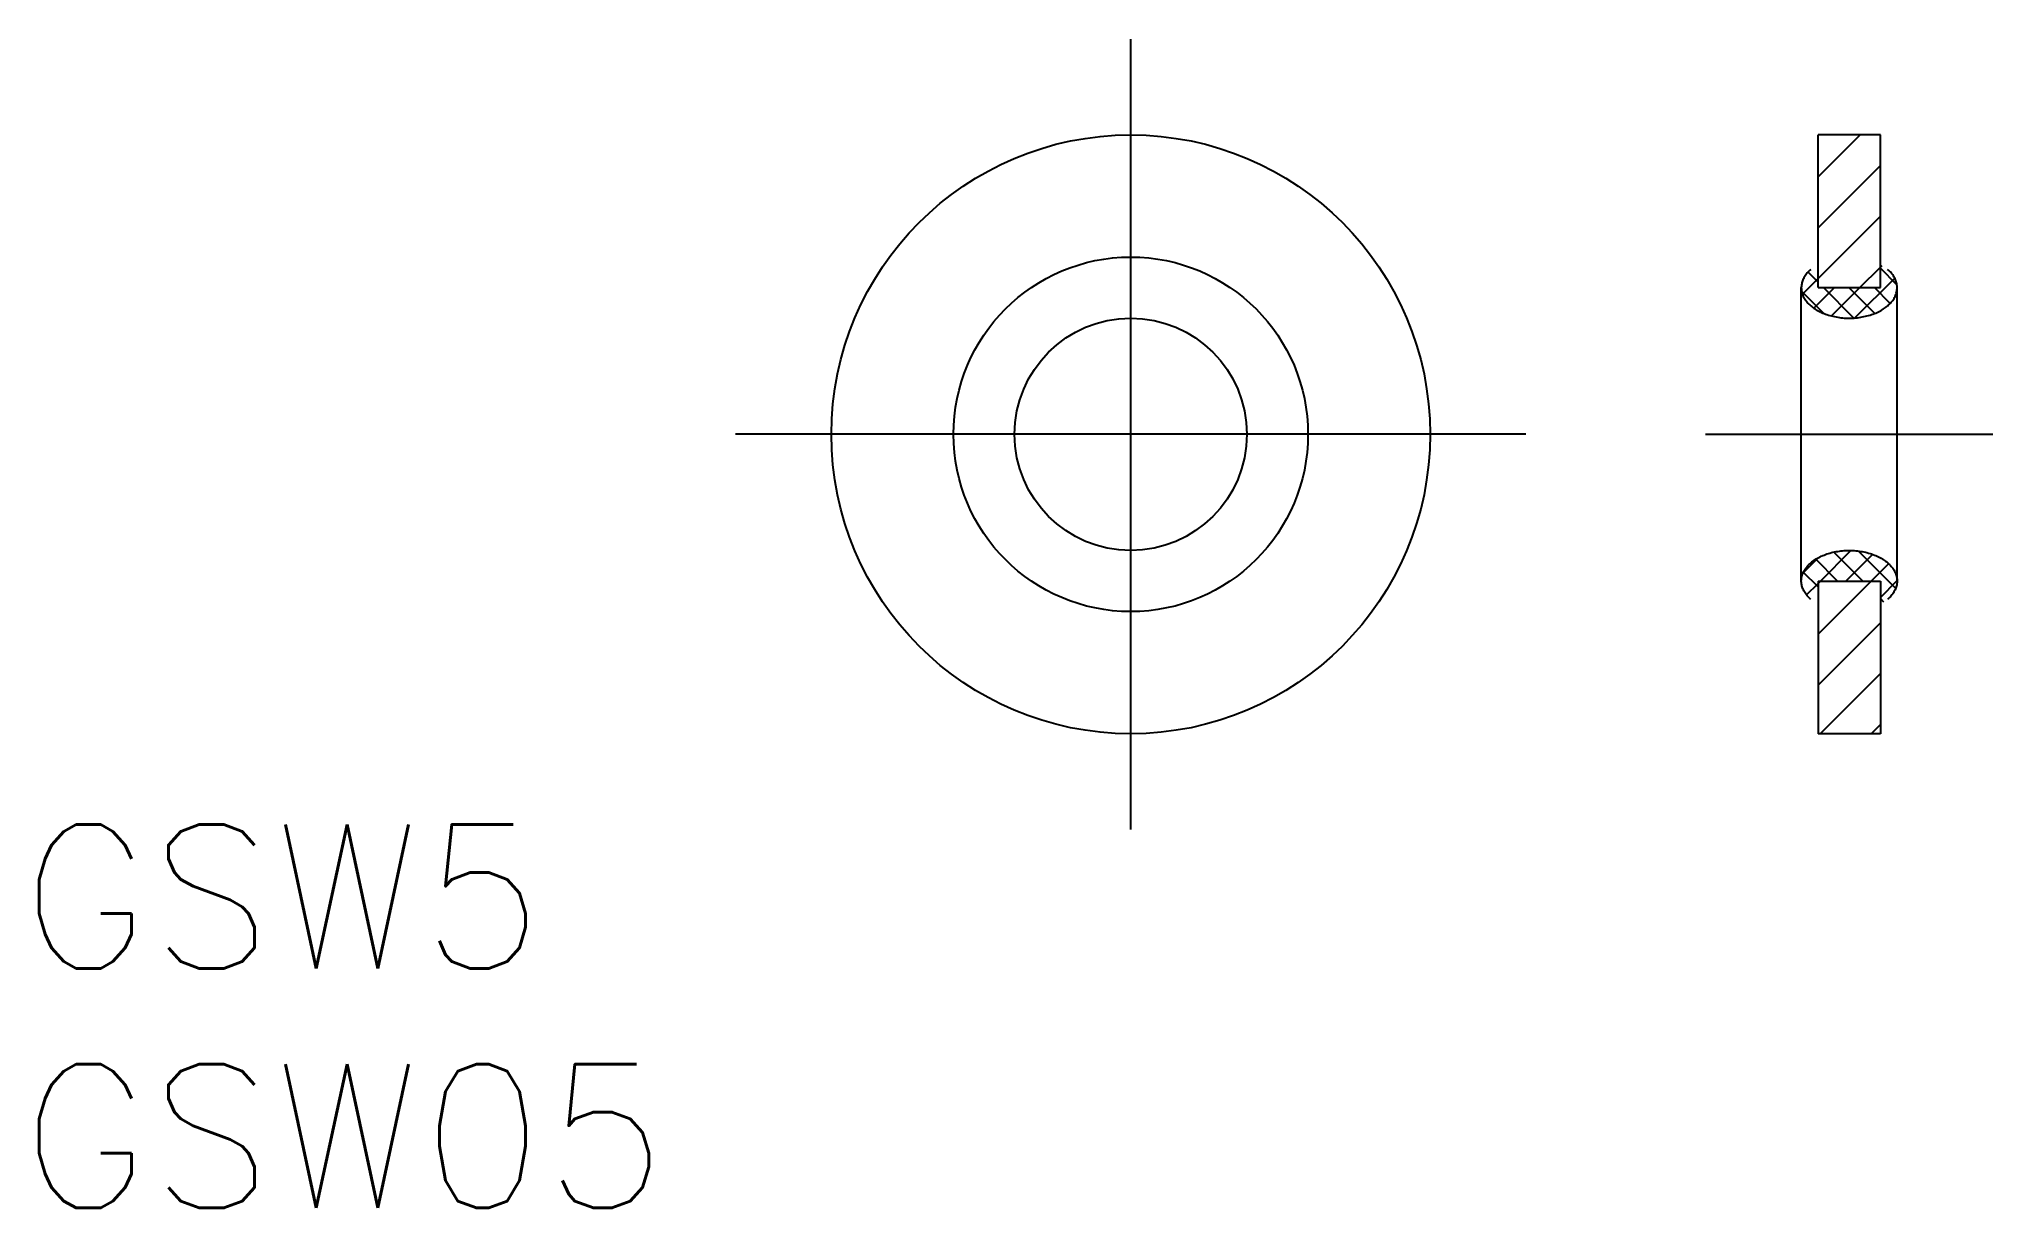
# Model space of a CAD drawing. Extents: x -22.8 to 18, y -16.1 to 8.2.
import ezdxf

# ---------------------------------------------------------------- set-up
doc = ezdxf.new("R2010")
doc.units = 0
doc.linetypes.add('CENTER', pattern=[50.8, 31.75, -6.35, 6.35, -6.35])
doc.layers.get('0').update_dxf_attribs({"linetype": 'CONTINUOUS'})
doc.layers.add('CENTER', color=1, linetype='CENTER')
doc.styles.get("Standard").update_dxf_attribs({"font": 'txt.shx', "height": 3, "bigfont": 'bigfont.shx'})

msp = doc.modelspace()

# ---------------------------------------------------------------- linework, layer by layer
at = {"color": 7, "linetype": 'CONTINUOUS'}
for p, q in [((15.65, 6.25), (14.35, 6.25)), ((14.35, 3.062), (14.35, 6.25)), ((15.65, 3.062), (15.65, 6.25)), ((14, -3.063), (14, 3.062)), ((14.35, 3.062), (15.65, 3.062)), ((16, -3.063), (16, 3.062)), ((14.35, -3.063), (15.65, -3.063)), ((14.35, -3.063), (14.35, -6.25)), ((15.65, -3.063), (15.65, -6.25)), ((15.65, -6.25), (14.35, -6.25))]:
    msp.add_line(p, q, dxfattribs=at)
at = {"color": 3, "linetype": 'CONTINUOUS'}
for p, q in [((14.35, 5.373), (15.227, 6.25)), ((14.35, 4.313), (15.65, 5.613)), ((14.35, 3.252), (15.65, 4.552)), ((14.35, 3.178), (14.14, 3.388)), ((15.221, 3.062), (15.65, 3.491)), ((15.65, 3.491), (15.685, 3.527)), ((15.995, 3.123), (15.65, 3.469)), ((14.479, 2.518), (14.006, 2.991)), ((14.023, 2.925), (14.35, 3.252)), ((14.261, 2.633), (14.691, 3.062)), ((15.099, 2.428), (14.465, 3.062)), ((14.629, 2.47), (15.221, 3.062)), ((15.534, 2.524), (14.995, 3.062)), ((15.118, 2.429), (15.95, 3.261)), ((15.856, 2.733), (15.526, 3.062)), ((14.399, -3.063), (15.037, -2.425)), ((15.971, -3.216), (15.191, -2.437)), ((14.034, -2.898), (14.358, -2.574)), ((14.756, -3.063), (14.301, -2.607)), ((15.287, -3.063), (14.682, -2.458)), ((14.93, -3.063), (15.487, -2.506)), ((15.46, -3.063), (15.823, -2.7)), ((14.35, -3.186), (14.042, -2.879)), ((14.109, -3.353), (14.35, -3.112)), ((14.35, -3.112), (14.399, -3.063)), ((14.35, -4.173), (15.46, -3.063)), ((15.65, -3.403), (16, -3.053)), ((15.725, -3.501), (15.65, -3.426)), ((14.35, -5.233), (15.65, -3.933)), ((14.394, -6.25), (15.65, -4.994)), ((15.455, -6.25), (15.65, -6.055))]:
    msp.add_line(p, q, dxfattribs=at)
at = {"color": 7, "linetype": 'CONTINUOUS'}
for points in [[(14.198, 3.443, 0), (14.178, 3.426, 0), (14.159, 3.407, 0), (14.141, 3.389, 0), (14.123, 3.369, 0), (14.107, 3.35, 0), (14.092, 3.33, 0), (14.078, 3.31, 0), (14.066, 3.29, 0), (14.054, 3.269, 0), (14.043, 3.248, 0), (14.034, 3.227, 0), (14.025, 3.205, 0), (14.018, 3.184, 0), (14.012, 3.162, 0), (14.008, 3.14, 0), (14.004, 3.118, 0), (14.001, 3.096, 0), (14, 3.074, 0), (14, 3.052, 0), (14.001, 3.03, 0), (14.004, 3.008, 0), (14.007, 2.986, 0), (14.012, 2.965, 0), (14.018, 2.943, 0), (14.025, 2.921, 0), (14.033, 2.9, 0), (14.042, 2.879, 0), (14.053, 2.858, 0), (14.065, 2.837, 0), (14.077, 2.817, 0), (14.091, 2.796, 0), (14.106, 2.777, 0), (14.122, 2.757, 0), (14.139, 2.738, 0), (14.158, 2.719, 0), (14.177, 2.701, 0), (14.197, 2.683, 0), (14.218, 2.665, 0), (14.24, 2.648, 0), (14.263, 2.632, 0), (14.286, 2.616, 0), (14.311, 2.6, 0), (14.336, 2.586, 0), (14.363, 2.571, 0), (14.39, 2.558, 0), (14.417, 2.544, 0), (14.446, 2.532, 0), (14.475, 2.52, 0), (14.505, 2.509, 0), (14.535, 2.498, 0), (14.566, 2.488, 0), (14.597, 2.479, 0), (14.629, 2.47, 0), (14.661, 2.463, 0), (14.694, 2.456, 0), (14.727, 2.449, 0), (14.761, 2.444, 0), (14.794, 2.439, 0), (14.828, 2.434, 0), (14.862, 2.431, 0), (14.896, 2.428, 0), (14.931, 2.427, 0), (14.966, 2.425, 0), (15, 2.425, 0), (15.034, 2.425, 0), (15.069, 2.427, 0), (15.104, 2.428, 0), (15.138, 2.431, 0), (15.172, 2.434, 0), (15.206, 2.439, 0), (15.239, 2.444, 0), (15.273, 2.449, 0), (15.306, 2.456, 0), (15.339, 2.463, 0), (15.371, 2.47, 0), (15.403, 2.479, 0), (15.434, 2.488, 0), (15.465, 2.498, 0), (15.495, 2.509, 0), (15.525, 2.52, 0), (15.554, 2.532, 0), (15.583, 2.544, 0), (15.61, 2.558, 0), (15.637, 2.571, 0), (15.664, 2.586, 0), (15.689, 2.6, 0), (15.714, 2.616, 0), (15.737, 2.632, 0), (15.76, 2.648, 0), (15.782, 2.665, 0), (15.803, 2.683, 0), (15.823, 2.701, 0), (15.842, 2.719, 0), (15.861, 2.738, 0), (15.878, 2.757, 0), (15.894, 2.777, 0), (15.909, 2.796, 0), (15.923, 2.817, 0), (15.935, 2.837, 0), (15.947, 2.858, 0), (15.958, 2.879, 0), (15.967, 2.9, 0), (15.975, 2.921, 0), (15.982, 2.943, 0), (15.988, 2.965, 0), (15.993, 2.986, 0), (15.996, 3.008, 0), (15.999, 3.03, 0), (16, 3.052, 0), (16, 3.074, 0), (15.999, 3.096, 0), (15.996, 3.118, 0), (15.992, 3.14, 0), (15.988, 3.162, 0), (15.982, 3.184, 0), (15.975, 3.205, 0), (15.966, 3.227, 0), (15.957, 3.248, 0), (15.946, 3.269, 0), (15.934, 3.29, 0), (15.922, 3.31, 0), (15.908, 3.33, 0), (15.893, 3.35, 0), (15.877, 3.369, 0), (15.859, 3.389, 0), (15.841, 3.407, 0), (15.822, 3.426, 0), (15.802, 3.443, 0)], [(14.198, -3.443, 0), (14.178, -3.426, 0), (14.159, -3.407, 0), (14.141, -3.389, 0), (14.123, -3.369, 0), (14.107, -3.35, 0), (14.092, -3.33, 0), (14.078, -3.31, 0), (14.066, -3.29, 0), (14.054, -3.269, 0), (14.043, -3.248, 0), (14.034, -3.227, 0), (14.025, -3.205, 0), (14.018, -3.184, 0), (14.012, -3.162, 0), (14.008, -3.14, 0), (14.004, -3.118, 0), (14.001, -3.096, 0), (14, -3.074, 0), (14, -3.052, 0), (14.001, -3.03, 0), (14.004, -3.008, 0), (14.007, -2.986, 0), (14.012, -2.965, 0), (14.018, -2.943, 0), (14.025, -2.921, 0), (14.033, -2.9, 0), (14.042, -2.879, 0), (14.053, -2.858, 0), (14.065, -2.837, 0), (14.077, -2.817, 0), (14.091, -2.796, 0), (14.106, -2.777, 0), (14.122, -2.757, 0), (14.139, -2.738, 0), (14.158, -2.719, 0), (14.177, -2.701, 0), (14.197, -2.683, 0), (14.218, -2.665, 0), (14.24, -2.648, 0), (14.263, -2.632, 0), (14.286, -2.616, 0), (14.311, -2.6, 0), (14.336, -2.586, 0), (14.363, -2.571, 0), (14.39, -2.558, 0), (14.417, -2.544, 0), (14.446, -2.532, 0), (14.475, -2.52, 0), (14.505, -2.509, 0), (14.535, -2.498, 0), (14.566, -2.488, 0), (14.597, -2.479, 0), (14.629, -2.47, 0), (14.661, -2.463, 0), (14.694, -2.456, 0), (14.727, -2.449, 0), (14.761, -2.444, 0), (14.794, -2.439, 0), (14.828, -2.434, 0), (14.862, -2.431, 0), (14.896, -2.428, 0), (14.931, -2.427, 0), (14.966, -2.425, 0), (15, -2.425, 0), (15.034, -2.425, 0), (15.069, -2.427, 0), (15.104, -2.428, 0), (15.138, -2.431, 0), (15.172, -2.434, 0), (15.206, -2.439, 0), (15.239, -2.444, 0), (15.273, -2.449, 0), (15.306, -2.456, 0), (15.339, -2.463, 0), (15.371, -2.47, 0), (15.403, -2.479, 0), (15.434, -2.488, 0), (15.465, -2.498, 0), (15.495, -2.509, 0), (15.525, -2.52, 0), (15.554, -2.532, 0), (15.583, -2.544, 0), (15.61, -2.558, 0), (15.637, -2.571, 0), (15.664, -2.586, 0), (15.689, -2.6, 0), (15.714, -2.616, 0), (15.737, -2.632, 0), (15.76, -2.648, 0), (15.782, -2.665, 0), (15.803, -2.683, 0), (15.823, -2.701, 0), (15.842, -2.719, 0), (15.861, -2.738, 0), (15.878, -2.757, 0), (15.894, -2.777, 0), (15.909, -2.796, 0), (15.923, -2.817, 0), (15.935, -2.837, 0), (15.947, -2.858, 0), (15.958, -2.879, 0), (15.967, -2.9, 0), (15.975, -2.921, 0), (15.982, -2.943, 0), (15.988, -2.965, 0), (15.993, -2.986, 0), (15.996, -3.008, 0), (15.999, -3.03, 0), (16, -3.052, 0), (16, -3.074, 0), (15.999, -3.096, 0), (15.996, -3.118, 0), (15.992, -3.14, 0), (15.988, -3.162, 0), (15.982, -3.184, 0), (15.975, -3.205, 0), (15.966, -3.227, 0), (15.957, -3.248, 0), (15.946, -3.269, 0), (15.934, -3.29, 0), (15.922, -3.31, 0), (15.908, -3.33, 0), (15.893, -3.35, 0), (15.877, -3.369, 0), (15.859, -3.389, 0), (15.841, -3.407, 0), (15.822, -3.426, 0), (15.802, -3.443, 0)]]:
    msp.add_polyline3d(points, dxfattribs=at)
for radius in [6.25, 3.7, 2.425]:
    msp.add_circle((0, 0), radius, dxfattribs=at)
at = {"layer": 'CENTER', "color": 1, "linetype": 'CENTER'}
for p, q in [((0, -8.25), (0, 8.25)), ((8.25, 0), (-8.25, 0)), ((12, 0), (18, 0))]:
    msp.add_line(p, q, dxfattribs=at)

# ---------------------------------------------------------------- texts
at = {"color": 7, "linetype": 'CONTINUOUS'}
for s, p in [('GSW5', (-23.175, -11.147)), ('GSW05', (-23.175, -16.147))]:
    msp.add_text(s, height=3, dxfattribs=at).set_placement(p)

doc.saveas('drawing.dxf')
